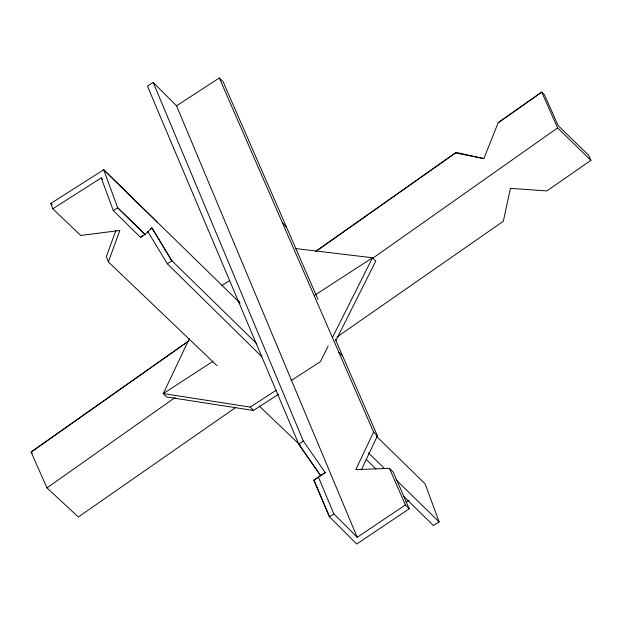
<?xml version="1.0" encoding="UTF-8"?>
<svg xmlns="http://www.w3.org/2000/svg" width="622" height="622" viewBox="0 0 622 622"><rect width="100%" height="100%" fill="white"/><g stroke="black" fill="none" stroke-linecap="round" stroke-linejoin="round"><path stroke-width="0.93" d="M115.886 230.505L106.378 256.528L108.352 261.885L217.008 365.697M108.352 261.885L119.828 230.474L80.697 235.466L52.777 208.79L50.81 203.433L103.687 169.752L240.092 303.062M315.867 251.35L455.475 152.942L483.869 158.587L498.191 122.713L541.715 92.11L544.483 94.808L558.128 125.574L588.661 155.275L590.9 160.313L546.909 190.931L510.429 188.349L503.346 221.245L337.07 336.953M153.16 82.415L176.555 105.81L219.302 77.968L373.604 432.033L355.815 469.626L389.419 468.327L393.252 472.16L409.229 508.812L356.678 544.032L329.45 516.804L313.877 480.184L325.197 472.596L303.311 441.014L153.16 82.415L147.445 86.139L298.957 444.644L320.625 475.612L298.739 444.03L303.311 441.014M361.304 469.96L377.437 435.866L335.375 339.348M189.345 338.671L163.283 393.578L166.54 396.96L253.457 410.473L278.734 394.115M328.144 346.127L320.322 361.724L290.964 380.718M332.49 337.466L372.492 257.765L375.75 261.139L335.748 340.84M52.777 208.79L101.254 177.908L113.282 210.578L140.518 237.371L142.555 235.388M188.497 341.12L31.1 452.077L46.977 487.881L78.356 516.983L235.777 407.433M315.478 251.599L456.159 152.421L483.869 158.587M188.956 340.809L31.1 452.077L32.336 453.22M46.977 487.881L175.109 397.559M372.454 258.449L557.592 127.922L541.715 92.11L498.191 122.713M313.877 480.184L325.197 472.596M409.229 508.812L405.388 504.978L357.215 537.268L333.827 513.873L329.45 516.804L313.954 480.137M221.619 285.747L229.58 280.561M212.981 361.32L163.283 393.578L250.2 407.091L253.457 410.473M314.685 295.287L372.492 257.765L295.707 248.582M250.2 407.091L276.292 390.212M113.282 210.578L117.682 207.771L145.136 234.471L151.916 227.877L171.952 260.859L167.334 263.759L147.803 231.602M150.376 228.842L151.916 227.877L171.54 260.408L256.878 343.81M140.518 237.371L145.136 234.471L117.682 207.771L103.687 169.752L157.529 222.419M405.824 502.428L409.089 500.407M376.637 436.504L425.129 483.893L439.132 521.92L433.347 525.497L403.624 496.247M50.81 203.433L52.201 204.77M259.156 405.964L300.457 445.422M557.592 127.922L590.9 160.313M368.473 452.863L384.404 468.436M396.183 479.943L439.132 521.92M101.254 177.908L102.638 179.268M167.334 263.759L261.909 356.81M366.296 459.518L375.976 469.042M219.302 77.968L223.142 81.801L317.99 299.446M282.52 223.034L286.353 226.867M338.765 352.099L342.605 355.932M373.604 432.033L377.437 435.866M237.993 300.387L239.353 301.748M389.419 468.327L405.388 504.978M176.555 105.81L357.215 537.268M318.456 477.167L333.827 513.873"/></g></svg>
